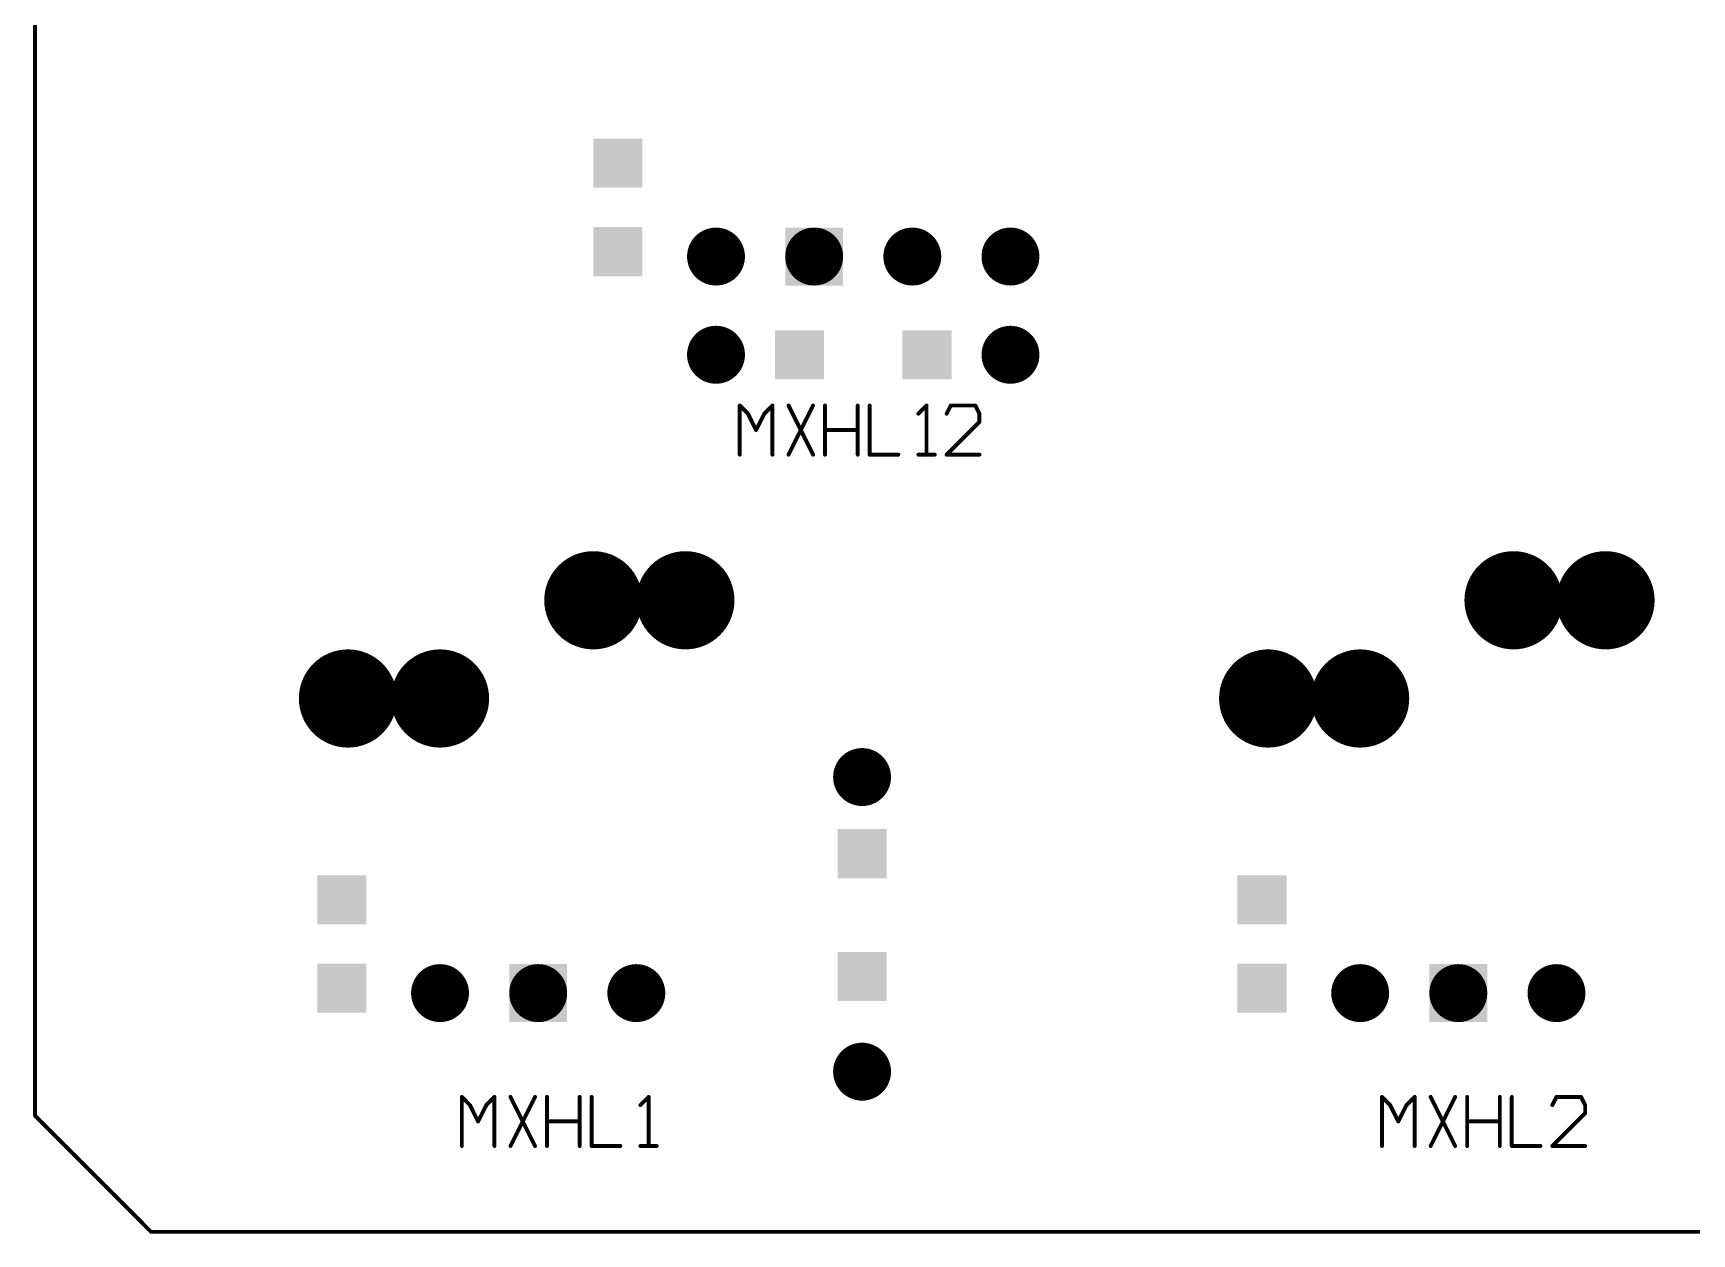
# Model space of a CAD drawing. Header units: millimetres. Extents: x 451 to 799, y 260 to 388.
# Drawn here: x 451.02 to 493.95, y 259.67 to 290.72 of the extents above; entities that cross this region are included whole.
import ezdxf

# ---------------------------------------------------------------- set-up
doc = ezdxf.new("R2010")
doc.units = ezdxf.units.MM
for name, color, linetype in [('3_A_', 4, 'Continuous'), ('4_A_', 54, 'Continuous'), ('5_A_', 7, 'Continuous'), ('8_A_', 3, 'Continuous')]:
    doc.layers.add(name, color=color, linetype=linetype)

# ---------------------------------------------------------------- blocks, each defined once
blk = doc.blocks.new('D23ROUND2_54X2_54')
blk.add_lwpolyline([(0.635, 0, 1.27, 1.27, 1), (-0.635, 0, 1.27, 1.27, 1), (0.635, 0, 1.27, 1.27, 0)], format="xyseb")
blk = doc.blocks.new('D24ROUND1_4986X1_4986')
blk.add_lwpolyline([(0.37465, 0, 0.7493, 0.7493, 1), (-0.37465, 0, 0.7493, 0.7493, 1), (0.37465, 0, 0.7493, 0.7493, 0)], format="xyseb")
blk = doc.blocks.new('D16SQUARE1_27X1_27')
blk.add_solid([(-0.635, -0.635), (0.635, -0.635), (-0.635, 0.635), (0.635, 0.635)])
blk = doc.blocks.new('D41SQUARE1_4986X1_4986')
blk.add_solid([(-0.7493, -0.7493), (0.7493, -0.7493), (-0.7493, 0.7493), (0.7493, 0.7493)])

msp = doc.modelspace()

# ---------------------------------------------------------------- linework, layer by layer
at = {"layer": '5_A_'}
for points in [[(469.521, 280.881, 0.102, 0.102, 0), (469.31, 281.092, 0.102, 0.102, 0)], [(469.31, 281.092, 0.102, 0.102, 0), (469.31, 279.822, 0.102, 0.102, 0)], [(469.734, 280.457, 0.102, 0.102, 0), (469.521, 280.881, 0.102, 0.102, 0)], [(469.945, 280.881, 0.102, 0.102, 0), (469.734, 280.457, 0.102, 0.102, 0)], [(470.156, 281.092, 0.102, 0.102, 0), (469.945, 280.881, 0.102, 0.102, 0)], [(470.156, 279.822, 0.102, 0.102, 0), (470.156, 281.092, 0.102, 0.102, 0)], [(471.207, 279.822, 0.102, 0.102, 0), (470.572, 281.092, 0.102, 0.102, 0)], [(471.207, 281.092, 0.102, 0.102, 0), (470.572, 279.822, 0.102, 0.102, 0)], [(471.515, 279.822, 0.102, 0.102, 0), (471.515, 281.092, 0.102, 0.102, 0)], [(472.363, 279.822, 0.102, 0.102, 0), (472.363, 281.092, 0.102, 0.102, 0)], [(472.67, 279.822, 0.102, 0.102, 0), (472.67, 281.092, 0.102, 0.102, 0)], [(474.143, 281.092, 0.102, 0.102, 0), (473.933, 280.881, 0.102, 0.102, 0)], [(474.143, 279.822, 0.102, 0.102, 0), (474.143, 281.092, 0.102, 0.102, 0)], [(474.771, 281.092, 0.102, 0.102, 0), (474.664, 280.881, 0.102, 0.102, 0)], [(474.664, 279.822, 0.102, 0.102, 0), (475.512, 280.67, 0.102, 0.102, 0)], [(475.406, 281.092, 0.102, 0.102, 0), (474.771, 281.092, 0.102, 0.102, 0)], [(475.512, 280.881, 0.102, 0.102, 0), (475.406, 281.092, 0.102, 0.102, 0)], [(475.512, 280.67, 0.102, 0.102, 0), (475.512, 280.881, 0.102, 0.102, 0)], [(472.363, 280.457, 0.102, 0.102, 0), (471.515, 280.457, 0.102, 0.102, 0)], [(473.412, 279.822, 0.102, 0.102, 0), (472.67, 279.822, 0.102, 0.102, 0)], [(474.357, 279.822, 0.102, 0.102, 0), (473.933, 279.822, 0.102, 0.102, 0)], [(475.512, 279.822, 0.102, 0.102, 0), (474.664, 279.822, 0.102, 0.102, 0)], [(462.327, 262.999, 0.102, 0.102, 0), (462.117, 263.21, 0.102, 0.102, 0)], [(462.117, 263.21, 0.102, 0.102, 0), (462.117, 261.94, 0.102, 0.102, 0)], [(462.962, 263.21, 0.102, 0.102, 0), (462.752, 262.999, 0.102, 0.102, 0)], [(462.962, 261.94, 0.102, 0.102, 0), (462.962, 263.21, 0.102, 0.102, 0)], [(464.011, 261.94, 0.102, 0.102, 0), (463.376, 263.21, 0.102, 0.102, 0)], [(464.011, 263.21, 0.102, 0.102, 0), (463.376, 261.94, 0.102, 0.102, 0)], [(464.321, 261.94, 0.102, 0.102, 0), (464.321, 263.21, 0.102, 0.102, 0)], [(465.167, 261.94, 0.102, 0.102, 0), (465.167, 263.21, 0.102, 0.102, 0)], [(465.477, 261.94, 0.102, 0.102, 0), (465.477, 263.21, 0.102, 0.102, 0)], [(466.95, 263.21, 0.102, 0.102, 0), (466.739, 262.999, 0.102, 0.102, 0)], [(466.95, 261.94, 0.102, 0.102, 0), (466.95, 263.21, 0.102, 0.102, 0)], [(486.14, 262.999, 0.102, 0.102, 0), (485.929, 263.21, 0.102, 0.102, 0)], [(485.929, 263.21, 0.102, 0.102, 0), (485.929, 261.94, 0.102, 0.102, 0)], [(486.775, 263.21, 0.102, 0.102, 0), (486.564, 262.999, 0.102, 0.102, 0)], [(486.775, 261.94, 0.102, 0.102, 0), (486.775, 263.21, 0.102, 0.102, 0)], [(487.824, 261.94, 0.102, 0.102, 0), (487.189, 263.21, 0.102, 0.102, 0)], [(487.824, 263.21, 0.102, 0.102, 0), (487.189, 261.94, 0.102, 0.102, 0)], [(488.134, 261.94, 0.102, 0.102, 0), (488.134, 263.21, 0.102, 0.102, 0)], [(488.98, 261.94, 0.102, 0.102, 0), (488.98, 263.21, 0.102, 0.102, 0)], [(489.289, 261.94, 0.102, 0.102, 0), (489.289, 263.21, 0.102, 0.102, 0)], [(490.445, 263.21, 0.102, 0.102, 0), (490.338, 262.999, 0.102, 0.102, 0)], [(491.08, 263.21, 0.102, 0.102, 0), (490.445, 263.21, 0.102, 0.102, 0)], [(491.187, 262.999, 0.102, 0.102, 0), (491.08, 263.21, 0.102, 0.102, 0)], [(462.538, 262.575, 0.102, 0.102, 0), (462.327, 262.999, 0.102, 0.102, 0)], [(462.752, 262.999, 0.102, 0.102, 0), (462.538, 262.575, 0.102, 0.102, 0)], [(486.351, 262.575, 0.102, 0.102, 0), (486.14, 262.999, 0.102, 0.102, 0)], [(486.564, 262.999, 0.102, 0.102, 0), (486.351, 262.575, 0.102, 0.102, 0)], [(490.338, 261.94, 0.102, 0.102, 0), (491.187, 262.788, 0.102, 0.102, 0)], [(491.187, 262.788, 0.102, 0.102, 0), (491.187, 262.999, 0.102, 0.102, 0)], [(465.167, 262.575, 0.102, 0.102, 0), (464.321, 262.575, 0.102, 0.102, 0)], [(488.98, 262.575, 0.102, 0.102, 0), (488.134, 262.575, 0.102, 0.102, 0)], [(466.219, 261.94, 0.102, 0.102, 0), (465.477, 261.94, 0.102, 0.102, 0)], [(467.161, 261.94, 0.102, 0.102, 0), (466.739, 261.94, 0.102, 0.102, 0)], [(490.031, 261.94, 0.102, 0.102, 0), (489.289, 261.94, 0.102, 0.102, 0)], [(491.187, 261.94, 0.102, 0.102, 0), (490.338, 261.94, 0.102, 0.102, 0)]]:
    msp.add_lwpolyline(points, format="xyseb", dxfattribs=at)
for points in [[(469.284, 281.092, 0.0508, 0.0508, 1), (469.335, 281.092, 0.0508, 0.0508, 1), (469.284, 281.092, 0.0508, 0.0508, 0)], [(469.284, 281.092, 0.0508, 0.0508, 1), (469.335, 281.092, 0.0508, 0.0508, 1), (469.284, 281.092, 0.0508, 0.0508, 0)], [(469.284, 281.092, 0.0508, 0.0508, 1), (469.335, 281.092, 0.0508, 0.0508, 1), (469.284, 281.092, 0.0508, 0.0508, 0)], [(469.495, 280.881, 0.0508, 0.0508, 1), (469.546, 280.881, 0.0508, 0.0508, 1), (469.495, 280.881, 0.0508, 0.0508, 0)], [(469.495, 280.881, 0.0508, 0.0508, 1), (469.546, 280.881, 0.0508, 0.0508, 1), (469.495, 280.881, 0.0508, 0.0508, 0)], [(469.495, 280.881, 0.0508, 0.0508, 1), (469.546, 280.881, 0.0508, 0.0508, 1), (469.495, 280.881, 0.0508, 0.0508, 0)], [(469.919, 280.881, 0.0508, 0.0508, 1), (469.97, 280.881, 0.0508, 0.0508, 1), (469.919, 280.881, 0.0508, 0.0508, 0)], [(469.919, 280.881, 0.0508, 0.0508, 1), (469.97, 280.881, 0.0508, 0.0508, 1), (469.919, 280.881, 0.0508, 0.0508, 0)], [(469.919, 280.881, 0.0508, 0.0508, 1), (469.97, 280.881, 0.0508, 0.0508, 1), (469.919, 280.881, 0.0508, 0.0508, 0)], [(470.13, 281.092, 0.0508, 0.0508, 1), (470.181, 281.092, 0.0508, 0.0508, 1), (470.13, 281.092, 0.0508, 0.0508, 0)], [(470.13, 281.092, 0.0508, 0.0508, 1), (470.181, 281.092, 0.0508, 0.0508, 1), (470.13, 281.092, 0.0508, 0.0508, 0)], [(470.13, 281.092, 0.0508, 0.0508, 1), (470.181, 281.092, 0.0508, 0.0508, 1), (470.13, 281.092, 0.0508, 0.0508, 0)], [(470.547, 281.092, 0.0508, 0.0508, 1), (470.598, 281.092, 0.0508, 0.0508, 1), (470.547, 281.092, 0.0508, 0.0508, 0)], [(470.547, 281.092, 0.0508, 0.0508, 1), (470.598, 281.092, 0.0508, 0.0508, 1), (470.547, 281.092, 0.0508, 0.0508, 0)], [(471.182, 281.092, 0.0508, 0.0508, 1), (471.233, 281.092, 0.0508, 0.0508, 1), (471.182, 281.092, 0.0508, 0.0508, 0)], [(471.489, 281.092, 0.0508, 0.0508, 1), (471.54, 281.092, 0.0508, 0.0508, 1), (471.489, 281.092, 0.0508, 0.0508, 0)], [(471.489, 281.092, 0.0508, 0.0508, 1), (471.54, 281.092, 0.0508, 0.0508, 1), (471.489, 281.092, 0.0508, 0.0508, 0)], [(472.337, 281.092, 0.0508, 0.0508, 1), (472.388, 281.092, 0.0508, 0.0508, 1), (472.337, 281.092, 0.0508, 0.0508, 0)], [(472.337, 281.092, 0.0508, 0.0508, 1), (472.388, 281.092, 0.0508, 0.0508, 1), (472.337, 281.092, 0.0508, 0.0508, 0)], [(472.645, 281.092, 0.0508, 0.0508, 1), (472.696, 281.092, 0.0508, 0.0508, 1), (472.645, 281.092, 0.0508, 0.0508, 0)], [(472.645, 281.092, 0.0508, 0.0508, 1), (472.696, 281.092, 0.0508, 0.0508, 1), (472.645, 281.092, 0.0508, 0.0508, 0)], [(473.907, 280.881, 0.0508, 0.0508, 1), (473.958, 280.881, 0.0508, 0.0508, 1), (473.907, 280.881, 0.0508, 0.0508, 0)], [(473.907, 280.881, 0.0508, 0.0508, 1), (473.958, 280.881, 0.0508, 0.0508, 1), (473.907, 280.881, 0.0508, 0.0508, 0)], [(474.118, 281.092, 0.0508, 0.0508, 1), (474.169, 281.092, 0.0508, 0.0508, 1), (474.118, 281.092, 0.0508, 0.0508, 0)], [(474.118, 281.092, 0.0508, 0.0508, 1), (474.169, 281.092, 0.0508, 0.0508, 1), (474.118, 281.092, 0.0508, 0.0508, 0)], [(474.118, 281.092, 0.0508, 0.0508, 1), (474.169, 281.092, 0.0508, 0.0508, 1), (474.118, 281.092, 0.0508, 0.0508, 0)], [(474.639, 280.881, 0.0508, 0.0508, 1), (474.69, 280.881, 0.0508, 0.0508, 1), (474.639, 280.881, 0.0508, 0.0508, 0)], [(474.639, 280.881, 0.0508, 0.0508, 1), (474.69, 280.881, 0.0508, 0.0508, 1), (474.639, 280.881, 0.0508, 0.0508, 0)], [(474.745, 281.092, 0.0508, 0.0508, 1), (474.796, 281.092, 0.0508, 0.0508, 1), (474.745, 281.092, 0.0508, 0.0508, 0)], [(474.745, 281.092, 0.0508, 0.0508, 1), (474.796, 281.092, 0.0508, 0.0508, 1), (474.745, 281.092, 0.0508, 0.0508, 0)], [(474.745, 281.092, 0.0508, 0.0508, 1), (474.796, 281.092, 0.0508, 0.0508, 1), (474.745, 281.092, 0.0508, 0.0508, 0)], [(475.38, 281.092, 0.0508, 0.0508, 1), (475.431, 281.092, 0.0508, 0.0508, 1), (475.38, 281.092, 0.0508, 0.0508, 0)], [(475.38, 281.092, 0.0508, 0.0508, 1), (475.431, 281.092, 0.0508, 0.0508, 1), (475.38, 281.092, 0.0508, 0.0508, 0)], [(475.38, 281.092, 0.0508, 0.0508, 1), (475.431, 281.092, 0.0508, 0.0508, 1), (475.38, 281.092, 0.0508, 0.0508, 0)], [(475.487, 280.881, 0.0508, 0.0508, 1), (475.538, 280.881, 0.0508, 0.0508, 1), (475.487, 280.881, 0.0508, 0.0508, 0)], [(475.487, 280.881, 0.0508, 0.0508, 1), (475.538, 280.881, 0.0508, 0.0508, 1), (475.487, 280.881, 0.0508, 0.0508, 0)], [(475.487, 280.881, 0.0508, 0.0508, 1), (475.538, 280.881, 0.0508, 0.0508, 1), (475.487, 280.881, 0.0508, 0.0508, 0)], [(475.487, 280.67, 0.0508, 0.0508, 1), (475.538, 280.67, 0.0508, 0.0508, 1), (475.487, 280.67, 0.0508, 0.0508, 0)], [(475.487, 280.67, 0.0508, 0.0508, 1), (475.538, 280.67, 0.0508, 0.0508, 1), (475.487, 280.67, 0.0508, 0.0508, 0)], [(475.487, 280.67, 0.0508, 0.0508, 1), (475.538, 280.67, 0.0508, 0.0508, 1), (475.487, 280.67, 0.0508, 0.0508, 0)], [(469.709, 280.457, 0.0508, 0.0508, 1), (469.759, 280.457, 0.0508, 0.0508, 1), (469.709, 280.457, 0.0508, 0.0508, 0)], [(469.709, 280.457, 0.0508, 0.0508, 1), (469.759, 280.457, 0.0508, 0.0508, 1), (469.709, 280.457, 0.0508, 0.0508, 0)], [(469.709, 280.457, 0.0508, 0.0508, 1), (469.759, 280.457, 0.0508, 0.0508, 1), (469.709, 280.457, 0.0508, 0.0508, 0)], [(471.489, 280.457, 0.0508, 0.0508, 1), (471.54, 280.457, 0.0508, 0.0508, 1), (471.489, 280.457, 0.0508, 0.0508, 0)], [(471.489, 280.457, 0.0508, 0.0508, 1), (471.54, 280.457, 0.0508, 0.0508, 1), (471.489, 280.457, 0.0508, 0.0508, 0)], [(472.337, 280.457, 0.0508, 0.0508, 1), (472.388, 280.457, 0.0508, 0.0508, 1), (472.337, 280.457, 0.0508, 0.0508, 0)], [(469.284, 279.822, 0.0508, 0.0508, 1), (469.335, 279.822, 0.0508, 0.0508, 1), (469.284, 279.822, 0.0508, 0.0508, 0)], [(469.284, 279.822, 0.0508, 0.0508, 1), (469.335, 279.822, 0.0508, 0.0508, 1), (469.284, 279.822, 0.0508, 0.0508, 0)], [(470.13, 279.822, 0.0508, 0.0508, 1), (470.181, 279.822, 0.0508, 0.0508, 1), (470.13, 279.822, 0.0508, 0.0508, 0)], [(470.547, 279.822, 0.0508, 0.0508, 1), (470.598, 279.822, 0.0508, 0.0508, 1), (470.547, 279.822, 0.0508, 0.0508, 0)], [(470.547, 279.822, 0.0508, 0.0508, 1), (470.598, 279.822, 0.0508, 0.0508, 1), (470.547, 279.822, 0.0508, 0.0508, 0)], [(471.182, 279.822, 0.0508, 0.0508, 1), (471.233, 279.822, 0.0508, 0.0508, 1), (471.182, 279.822, 0.0508, 0.0508, 0)], [(471.489, 279.822, 0.0508, 0.0508, 1), (471.54, 279.822, 0.0508, 0.0508, 1), (471.489, 279.822, 0.0508, 0.0508, 0)], [(472.337, 279.822, 0.0508, 0.0508, 1), (472.388, 279.822, 0.0508, 0.0508, 1), (472.337, 279.822, 0.0508, 0.0508, 0)], [(472.645, 279.822, 0.0508, 0.0508, 1), (472.696, 279.822, 0.0508, 0.0508, 1), (472.645, 279.822, 0.0508, 0.0508, 0)], [(472.645, 279.822, 0.0508, 0.0508, 1), (472.696, 279.822, 0.0508, 0.0508, 1), (472.645, 279.822, 0.0508, 0.0508, 0)], [(472.645, 279.822, 0.0508, 0.0508, 1), (472.696, 279.822, 0.0508, 0.0508, 1), (472.645, 279.822, 0.0508, 0.0508, 0)], [(473.386, 279.822, 0.0508, 0.0508, 1), (473.437, 279.822, 0.0508, 0.0508, 1), (473.386, 279.822, 0.0508, 0.0508, 0)], [(473.907, 279.822, 0.0508, 0.0508, 1), (473.958, 279.822, 0.0508, 0.0508, 1), (473.907, 279.822, 0.0508, 0.0508, 0)], [(473.907, 279.822, 0.0508, 0.0508, 1), (473.958, 279.822, 0.0508, 0.0508, 1), (473.907, 279.822, 0.0508, 0.0508, 0)], [(474.118, 279.822, 0.0508, 0.0508, 1), (474.169, 279.822, 0.0508, 0.0508, 1), (474.118, 279.822, 0.0508, 0.0508, 0)], [(474.331, 279.822, 0.0508, 0.0508, 1), (474.382, 279.822, 0.0508, 0.0508, 1), (474.331, 279.822, 0.0508, 0.0508, 0)], [(474.639, 279.822, 0.0508, 0.0508, 1), (474.69, 279.822, 0.0508, 0.0508, 1), (474.639, 279.822, 0.0508, 0.0508, 0)], [(474.639, 279.822, 0.0508, 0.0508, 1), (474.69, 279.822, 0.0508, 0.0508, 1), (474.639, 279.822, 0.0508, 0.0508, 0)], [(474.639, 279.822, 0.0508, 0.0508, 1), (474.69, 279.822, 0.0508, 0.0508, 1), (474.639, 279.822, 0.0508, 0.0508, 0)], [(475.487, 279.822, 0.0508, 0.0508, 1), (475.538, 279.822, 0.0508, 0.0508, 1), (475.487, 279.822, 0.0508, 0.0508, 0)], [(462.091, 263.21, 0.0508, 0.0508, 1), (462.142, 263.21, 0.0508, 0.0508, 1), (462.091, 263.21, 0.0508, 0.0508, 0)], [(462.091, 263.21, 0.0508, 0.0508, 1), (462.142, 263.21, 0.0508, 0.0508, 1), (462.091, 263.21, 0.0508, 0.0508, 0)], [(462.091, 263.21, 0.0508, 0.0508, 1), (462.142, 263.21, 0.0508, 0.0508, 1), (462.091, 263.21, 0.0508, 0.0508, 0)], [(462.937, 263.21, 0.0508, 0.0508, 1), (462.988, 263.21, 0.0508, 0.0508, 1), (462.937, 263.21, 0.0508, 0.0508, 0)], [(462.937, 263.21, 0.0508, 0.0508, 1), (462.988, 263.21, 0.0508, 0.0508, 1), (462.937, 263.21, 0.0508, 0.0508, 0)], [(462.937, 263.21, 0.0508, 0.0508, 1), (462.988, 263.21, 0.0508, 0.0508, 1), (462.937, 263.21, 0.0508, 0.0508, 0)], [(463.351, 263.21, 0.0508, 0.0508, 1), (463.402, 263.21, 0.0508, 0.0508, 1), (463.351, 263.21, 0.0508, 0.0508, 0)], [(463.351, 263.21, 0.0508, 0.0508, 1), (463.402, 263.21, 0.0508, 0.0508, 1), (463.351, 263.21, 0.0508, 0.0508, 0)], [(463.986, 263.21, 0.0508, 0.0508, 1), (464.037, 263.21, 0.0508, 0.0508, 1), (463.986, 263.21, 0.0508, 0.0508, 0)], [(464.296, 263.21, 0.0508, 0.0508, 1), (464.347, 263.21, 0.0508, 0.0508, 1), (464.296, 263.21, 0.0508, 0.0508, 0)], [(464.296, 263.21, 0.0508, 0.0508, 1), (464.347, 263.21, 0.0508, 0.0508, 1), (464.296, 263.21, 0.0508, 0.0508, 0)], [(465.142, 263.21, 0.0508, 0.0508, 1), (465.192, 263.21, 0.0508, 0.0508, 1), (465.142, 263.21, 0.0508, 0.0508, 0)], [(465.142, 263.21, 0.0508, 0.0508, 1), (465.192, 263.21, 0.0508, 0.0508, 1), (465.142, 263.21, 0.0508, 0.0508, 0)], [(465.452, 263.21, 0.0508, 0.0508, 1), (465.502, 263.21, 0.0508, 0.0508, 1), (465.452, 263.21, 0.0508, 0.0508, 0)], [(465.452, 263.21, 0.0508, 0.0508, 1), (465.502, 263.21, 0.0508, 0.0508, 1), (465.452, 263.21, 0.0508, 0.0508, 0)], [(466.925, 263.21, 0.0508, 0.0508, 1), (466.976, 263.21, 0.0508, 0.0508, 1), (466.925, 263.21, 0.0508, 0.0508, 0)], [(466.925, 263.21, 0.0508, 0.0508, 1), (466.976, 263.21, 0.0508, 0.0508, 1), (466.925, 263.21, 0.0508, 0.0508, 0)], [(466.925, 263.21, 0.0508, 0.0508, 1), (466.976, 263.21, 0.0508, 0.0508, 1), (466.925, 263.21, 0.0508, 0.0508, 0)], [(485.904, 263.21, 0.0508, 0.0508, 1), (485.954, 263.21, 0.0508, 0.0508, 1), (485.904, 263.21, 0.0508, 0.0508, 0)], [(485.904, 263.21, 0.0508, 0.0508, 1), (485.954, 263.21, 0.0508, 0.0508, 1), (485.904, 263.21, 0.0508, 0.0508, 0)], [(485.904, 263.21, 0.0508, 0.0508, 1), (485.954, 263.21, 0.0508, 0.0508, 1), (485.904, 263.21, 0.0508, 0.0508, 0)], [(486.749, 263.21, 0.0508, 0.0508, 1), (486.8, 263.21, 0.0508, 0.0508, 1), (486.749, 263.21, 0.0508, 0.0508, 0)], [(486.749, 263.21, 0.0508, 0.0508, 1), (486.8, 263.21, 0.0508, 0.0508, 1), (486.749, 263.21, 0.0508, 0.0508, 0)], [(486.749, 263.21, 0.0508, 0.0508, 1), (486.8, 263.21, 0.0508, 0.0508, 1), (486.749, 263.21, 0.0508, 0.0508, 0)], [(487.163, 263.21, 0.0508, 0.0508, 1), (487.214, 263.21, 0.0508, 0.0508, 1), (487.163, 263.21, 0.0508, 0.0508, 0)], [(487.163, 263.21, 0.0508, 0.0508, 1), (487.214, 263.21, 0.0508, 0.0508, 1), (487.163, 263.21, 0.0508, 0.0508, 0)], [(487.798, 263.21, 0.0508, 0.0508, 1), (487.849, 263.21, 0.0508, 0.0508, 1), (487.798, 263.21, 0.0508, 0.0508, 0)], [(488.108, 263.21, 0.0508, 0.0508, 1), (488.159, 263.21, 0.0508, 0.0508, 1), (488.108, 263.21, 0.0508, 0.0508, 0)], [(488.108, 263.21, 0.0508, 0.0508, 1), (488.159, 263.21, 0.0508, 0.0508, 1), (488.108, 263.21, 0.0508, 0.0508, 0)], [(488.954, 263.21, 0.0508, 0.0508, 1), (489.005, 263.21, 0.0508, 0.0508, 1), (488.954, 263.21, 0.0508, 0.0508, 0)], [(488.954, 263.21, 0.0508, 0.0508, 1), (489.005, 263.21, 0.0508, 0.0508, 1), (488.954, 263.21, 0.0508, 0.0508, 0)], [(489.264, 263.21, 0.0508, 0.0508, 1), (489.315, 263.21, 0.0508, 0.0508, 1), (489.264, 263.21, 0.0508, 0.0508, 0)], [(489.264, 263.21, 0.0508, 0.0508, 1), (489.315, 263.21, 0.0508, 0.0508, 1), (489.264, 263.21, 0.0508, 0.0508, 0)], [(490.42, 263.21, 0.0508, 0.0508, 1), (490.471, 263.21, 0.0508, 0.0508, 1), (490.42, 263.21, 0.0508, 0.0508, 0)], [(490.42, 263.21, 0.0508, 0.0508, 1), (490.471, 263.21, 0.0508, 0.0508, 1), (490.42, 263.21, 0.0508, 0.0508, 0)], [(490.42, 263.21, 0.0508, 0.0508, 1), (490.471, 263.21, 0.0508, 0.0508, 1), (490.42, 263.21, 0.0508, 0.0508, 0)], [(491.055, 263.21, 0.0508, 0.0508, 1), (491.106, 263.21, 0.0508, 0.0508, 1), (491.055, 263.21, 0.0508, 0.0508, 0)], [(491.055, 263.21, 0.0508, 0.0508, 1), (491.106, 263.21, 0.0508, 0.0508, 1), (491.055, 263.21, 0.0508, 0.0508, 0)], [(491.055, 263.21, 0.0508, 0.0508, 1), (491.106, 263.21, 0.0508, 0.0508, 1), (491.055, 263.21, 0.0508, 0.0508, 0)], [(462.302, 262.999, 0.0508, 0.0508, 1), (462.353, 262.999, 0.0508, 0.0508, 1), (462.302, 262.999, 0.0508, 0.0508, 0)], [(462.302, 262.999, 0.0508, 0.0508, 1), (462.353, 262.999, 0.0508, 0.0508, 1), (462.302, 262.999, 0.0508, 0.0508, 0)], [(462.302, 262.999, 0.0508, 0.0508, 1), (462.353, 262.999, 0.0508, 0.0508, 1), (462.302, 262.999, 0.0508, 0.0508, 0)], [(462.726, 262.999, 0.0508, 0.0508, 1), (462.777, 262.999, 0.0508, 0.0508, 1), (462.726, 262.999, 0.0508, 0.0508, 0)], [(462.726, 262.999, 0.0508, 0.0508, 1), (462.777, 262.999, 0.0508, 0.0508, 1), (462.726, 262.999, 0.0508, 0.0508, 0)], [(462.726, 262.999, 0.0508, 0.0508, 1), (462.777, 262.999, 0.0508, 0.0508, 1), (462.726, 262.999, 0.0508, 0.0508, 0)], [(466.714, 262.999, 0.0508, 0.0508, 1), (466.765, 262.999, 0.0508, 0.0508, 1), (466.714, 262.999, 0.0508, 0.0508, 0)], [(466.714, 262.999, 0.0508, 0.0508, 1), (466.765, 262.999, 0.0508, 0.0508, 1), (466.714, 262.999, 0.0508, 0.0508, 0)], [(486.114, 262.999, 0.0508, 0.0508, 1), (486.165, 262.999, 0.0508, 0.0508, 1), (486.114, 262.999, 0.0508, 0.0508, 0)], [(486.114, 262.999, 0.0508, 0.0508, 1), (486.165, 262.999, 0.0508, 0.0508, 1), (486.114, 262.999, 0.0508, 0.0508, 0)], [(486.114, 262.999, 0.0508, 0.0508, 1), (486.165, 262.999, 0.0508, 0.0508, 1), (486.114, 262.999, 0.0508, 0.0508, 0)], [(486.539, 262.999, 0.0508, 0.0508, 1), (486.589, 262.999, 0.0508, 0.0508, 1), (486.539, 262.999, 0.0508, 0.0508, 0)], [(486.539, 262.999, 0.0508, 0.0508, 1), (486.589, 262.999, 0.0508, 0.0508, 1), (486.539, 262.999, 0.0508, 0.0508, 0)], [(486.539, 262.999, 0.0508, 0.0508, 1), (486.589, 262.999, 0.0508, 0.0508, 1), (486.539, 262.999, 0.0508, 0.0508, 0)], [(490.313, 262.999, 0.0508, 0.0508, 1), (490.364, 262.999, 0.0508, 0.0508, 1), (490.313, 262.999, 0.0508, 0.0508, 0)], [(490.313, 262.999, 0.0508, 0.0508, 1), (490.364, 262.999, 0.0508, 0.0508, 1), (490.313, 262.999, 0.0508, 0.0508, 0)], [(491.161, 262.999, 0.0508, 0.0508, 1), (491.212, 262.999, 0.0508, 0.0508, 1), (491.161, 262.999, 0.0508, 0.0508, 0)], [(491.161, 262.999, 0.0508, 0.0508, 1), (491.212, 262.999, 0.0508, 0.0508, 1), (491.161, 262.999, 0.0508, 0.0508, 0)], [(491.161, 262.999, 0.0508, 0.0508, 1), (491.212, 262.999, 0.0508, 0.0508, 1), (491.161, 262.999, 0.0508, 0.0508, 0)], [(491.161, 262.788, 0.0508, 0.0508, 1), (491.212, 262.788, 0.0508, 0.0508, 1), (491.161, 262.788, 0.0508, 0.0508, 0)], [(491.161, 262.788, 0.0508, 0.0508, 1), (491.212, 262.788, 0.0508, 0.0508, 1), (491.161, 262.788, 0.0508, 0.0508, 0)], [(491.161, 262.788, 0.0508, 0.0508, 1), (491.212, 262.788, 0.0508, 0.0508, 1), (491.161, 262.788, 0.0508, 0.0508, 0)], [(462.513, 262.575, 0.0508, 0.0508, 1), (462.564, 262.575, 0.0508, 0.0508, 1), (462.513, 262.575, 0.0508, 0.0508, 0)], [(462.513, 262.575, 0.0508, 0.0508, 1), (462.564, 262.575, 0.0508, 0.0508, 1), (462.513, 262.575, 0.0508, 0.0508, 0)], [(462.513, 262.575, 0.0508, 0.0508, 1), (462.564, 262.575, 0.0508, 0.0508, 1), (462.513, 262.575, 0.0508, 0.0508, 0)], [(464.296, 262.575, 0.0508, 0.0508, 1), (464.347, 262.575, 0.0508, 0.0508, 1), (464.296, 262.575, 0.0508, 0.0508, 0)], [(464.296, 262.575, 0.0508, 0.0508, 1), (464.347, 262.575, 0.0508, 0.0508, 1), (464.296, 262.575, 0.0508, 0.0508, 0)], [(465.142, 262.575, 0.0508, 0.0508, 1), (465.192, 262.575, 0.0508, 0.0508, 1), (465.142, 262.575, 0.0508, 0.0508, 0)], [(486.325, 262.575, 0.0508, 0.0508, 1), (486.376, 262.575, 0.0508, 0.0508, 1), (486.325, 262.575, 0.0508, 0.0508, 0)], [(486.325, 262.575, 0.0508, 0.0508, 1), (486.376, 262.575, 0.0508, 0.0508, 1), (486.325, 262.575, 0.0508, 0.0508, 0)], [(486.325, 262.575, 0.0508, 0.0508, 1), (486.376, 262.575, 0.0508, 0.0508, 1), (486.325, 262.575, 0.0508, 0.0508, 0)], [(488.108, 262.575, 0.0508, 0.0508, 1), (488.159, 262.575, 0.0508, 0.0508, 1), (488.108, 262.575, 0.0508, 0.0508, 0)], [(488.108, 262.575, 0.0508, 0.0508, 1), (488.159, 262.575, 0.0508, 0.0508, 1), (488.108, 262.575, 0.0508, 0.0508, 0)], [(488.954, 262.575, 0.0508, 0.0508, 1), (489.005, 262.575, 0.0508, 0.0508, 1), (488.954, 262.575, 0.0508, 0.0508, 0)], [(462.091, 261.94, 0.0508, 0.0508, 1), (462.142, 261.94, 0.0508, 0.0508, 1), (462.091, 261.94, 0.0508, 0.0508, 0)], [(462.091, 261.94, 0.0508, 0.0508, 1), (462.142, 261.94, 0.0508, 0.0508, 1), (462.091, 261.94, 0.0508, 0.0508, 0)], [(462.937, 261.94, 0.0508, 0.0508, 1), (462.988, 261.94, 0.0508, 0.0508, 1), (462.937, 261.94, 0.0508, 0.0508, 0)], [(463.351, 261.94, 0.0508, 0.0508, 1), (463.402, 261.94, 0.0508, 0.0508, 1), (463.351, 261.94, 0.0508, 0.0508, 0)], [(463.351, 261.94, 0.0508, 0.0508, 1), (463.402, 261.94, 0.0508, 0.0508, 1), (463.351, 261.94, 0.0508, 0.0508, 0)], [(463.986, 261.94, 0.0508, 0.0508, 1), (464.037, 261.94, 0.0508, 0.0508, 1), (463.986, 261.94, 0.0508, 0.0508, 0)], [(464.296, 261.94, 0.0508, 0.0508, 1), (464.347, 261.94, 0.0508, 0.0508, 1), (464.296, 261.94, 0.0508, 0.0508, 0)], [(465.142, 261.94, 0.0508, 0.0508, 1), (465.192, 261.94, 0.0508, 0.0508, 1), (465.142, 261.94, 0.0508, 0.0508, 0)], [(465.452, 261.94, 0.0508, 0.0508, 1), (465.502, 261.94, 0.0508, 0.0508, 1), (465.452, 261.94, 0.0508, 0.0508, 0)], [(465.452, 261.94, 0.0508, 0.0508, 1), (465.502, 261.94, 0.0508, 0.0508, 1), (465.452, 261.94, 0.0508, 0.0508, 0)], [(465.452, 261.94, 0.0508, 0.0508, 1), (465.502, 261.94, 0.0508, 0.0508, 1), (465.452, 261.94, 0.0508, 0.0508, 0)], [(466.193, 261.94, 0.0508, 0.0508, 1), (466.244, 261.94, 0.0508, 0.0508, 1), (466.193, 261.94, 0.0508, 0.0508, 0)], [(466.714, 261.94, 0.0508, 0.0508, 1), (466.765, 261.94, 0.0508, 0.0508, 1), (466.714, 261.94, 0.0508, 0.0508, 0)], [(466.714, 261.94, 0.0508, 0.0508, 1), (466.765, 261.94, 0.0508, 0.0508, 1), (466.714, 261.94, 0.0508, 0.0508, 0)], [(466.925, 261.94, 0.0508, 0.0508, 1), (466.976, 261.94, 0.0508, 0.0508, 1), (466.925, 261.94, 0.0508, 0.0508, 0)], [(467.136, 261.94, 0.0508, 0.0508, 1), (467.186, 261.94, 0.0508, 0.0508, 1), (467.136, 261.94, 0.0508, 0.0508, 0)], [(485.904, 261.94, 0.0508, 0.0508, 1), (485.954, 261.94, 0.0508, 0.0508, 1), (485.904, 261.94, 0.0508, 0.0508, 0)], [(485.904, 261.94, 0.0508, 0.0508, 1), (485.954, 261.94, 0.0508, 0.0508, 1), (485.904, 261.94, 0.0508, 0.0508, 0)], [(486.749, 261.94, 0.0508, 0.0508, 1), (486.8, 261.94, 0.0508, 0.0508, 1), (486.749, 261.94, 0.0508, 0.0508, 0)], [(487.163, 261.94, 0.0508, 0.0508, 1), (487.214, 261.94, 0.0508, 0.0508, 1), (487.163, 261.94, 0.0508, 0.0508, 0)], [(487.163, 261.94, 0.0508, 0.0508, 1), (487.214, 261.94, 0.0508, 0.0508, 1), (487.163, 261.94, 0.0508, 0.0508, 0)], [(487.798, 261.94, 0.0508, 0.0508, 1), (487.849, 261.94, 0.0508, 0.0508, 1), (487.798, 261.94, 0.0508, 0.0508, 0)], [(488.108, 261.94, 0.0508, 0.0508, 1), (488.159, 261.94, 0.0508, 0.0508, 1), (488.108, 261.94, 0.0508, 0.0508, 0)], [(488.954, 261.94, 0.0508, 0.0508, 1), (489.005, 261.94, 0.0508, 0.0508, 1), (488.954, 261.94, 0.0508, 0.0508, 0)], [(489.264, 261.94, 0.0508, 0.0508, 1), (489.315, 261.94, 0.0508, 0.0508, 1), (489.264, 261.94, 0.0508, 0.0508, 0)], [(489.264, 261.94, 0.0508, 0.0508, 1), (489.315, 261.94, 0.0508, 0.0508, 1), (489.264, 261.94, 0.0508, 0.0508, 0)], [(489.264, 261.94, 0.0508, 0.0508, 1), (489.315, 261.94, 0.0508, 0.0508, 1), (489.264, 261.94, 0.0508, 0.0508, 0)], [(490.006, 261.94, 0.0508, 0.0508, 1), (490.057, 261.94, 0.0508, 0.0508, 1), (490.006, 261.94, 0.0508, 0.0508, 0)], [(490.313, 261.94, 0.0508, 0.0508, 1), (490.364, 261.94, 0.0508, 0.0508, 1), (490.313, 261.94, 0.0508, 0.0508, 0)], [(490.313, 261.94, 0.0508, 0.0508, 1), (490.364, 261.94, 0.0508, 0.0508, 1), (490.313, 261.94, 0.0508, 0.0508, 0)], [(490.313, 261.94, 0.0508, 0.0508, 1), (490.364, 261.94, 0.0508, 0.0508, 1), (490.313, 261.94, 0.0508, 0.0508, 0)], [(491.161, 261.94, 0.0508, 0.0508, 1), (491.212, 261.94, 0.0508, 0.0508, 1), (491.161, 261.94, 0.0508, 0.0508, 0)]]:
    msp.add_lwpolyline(points, format="xyseb", close=True, dxfattribs=at)
at = {"layer": '8_A_'}
for points in [[(451.075, 379.512, 0.102, 0.102, 0), (451.075, 262.72, 0.102, 0.102, 0)], [(451.075, 262.72, 0.102, 0.102, 0), (454.075, 259.72, 0.102, 0.102, 0)], [(454.075, 259.72, 0.102, 0.102, 0), (519.312, 259.72, 0.102, 0.102, 0)]]:
    msp.add_lwpolyline(points, format="xyseb", dxfattribs=at)
for points in [[(451.05, 262.72, 0.0508, 0.0508, 1), (451.101, 262.72, 0.0508, 0.0508, 1), (451.05, 262.72, 0.0508, 0.0508, 0)], [(451.05, 262.72, 0.0508, 0.0508, 1), (451.101, 262.72, 0.0508, 0.0508, 1), (451.05, 262.72, 0.0508, 0.0508, 0)], [(451.05, 262.72, 0.0508, 0.0508, 1), (451.101, 262.72, 0.0508, 0.0508, 1), (451.05, 262.72, 0.0508, 0.0508, 0)], [(454.049, 259.72, 0.0508, 0.0508, 1), (454.1, 259.72, 0.0508, 0.0508, 1), (454.049, 259.72, 0.0508, 0.0508, 0)], [(454.049, 259.72, 0.0508, 0.0508, 1), (454.1, 259.72, 0.0508, 0.0508, 1), (454.049, 259.72, 0.0508, 0.0508, 0)], [(454.049, 259.72, 0.0508, 0.0508, 1), (454.1, 259.72, 0.0508, 0.0508, 1), (454.049, 259.72, 0.0508, 0.0508, 0)]]:
    msp.add_lwpolyline(points, format="xyseb", close=True, dxfattribs=at)

# ---------------------------------------------------------------- block references
at = {"layer": '3_A_'}
for name, p in [('D24ROUND1_4986X1_4986', (468.695, 284.945)), ('D24ROUND1_4986X1_4986', (471.235, 284.945)), ('D24ROUND1_4986X1_4986', (473.775, 284.945)), ('D24ROUND1_4986X1_4986', (476.315, 284.945)), ('D24ROUND1_4986X1_4986', (468.695, 282.405)), ('D24ROUND1_4986X1_4986', (476.315, 282.405)), ('D23ROUND2_54X2_54', (465.52, 276.055)), ('D23ROUND2_54X2_54', (467.903, 276.055)), ('D23ROUND2_54X2_54', (489.333, 276.055)), ('D23ROUND2_54X2_54', (491.715, 276.055)), ('D23ROUND2_54X2_54', (459.17, 273.515)), ('D23ROUND2_54X2_54', (461.553, 273.515)), ('D23ROUND2_54X2_54', (482.983, 273.515)), ('D23ROUND2_54X2_54', (485.365, 273.515)), ('D24ROUND1_4986X1_4986', (472.475, 271.483)), ('D24ROUND1_4986X1_4986', (461.553, 265.895)), ('D24ROUND1_4986X1_4986', (464.093, 265.895)), ('D24ROUND1_4986X1_4986', (466.633, 265.895)), ('D24ROUND1_4986X1_4986', (485.365, 265.895)), ('D24ROUND1_4986X1_4986', (487.905, 265.895)), ('D24ROUND1_4986X1_4986', (490.445, 265.895)), ('D24ROUND1_4986X1_4986', (472.475, 263.863))]:
    msp.add_blockref(name, p, dxfattribs=at)
at = {"layer": '4_A_'}
for name, p in [('D16SQUARE1_27X1_27', (466.155, 287.358)), ('D16SQUARE1_27X1_27', (466.155, 285.072)), ('D24ROUND1_4986X1_4986', (468.695, 284.945)), ('D41SQUARE1_4986X1_4986', (471.235, 284.945)), ('D24ROUND1_4986X1_4986', (473.775, 284.945)), ('D24ROUND1_4986X1_4986', (476.315, 284.945)), ('D24ROUND1_4986X1_4986', (468.695, 282.405)), ('D16SQUARE1_27X1_27', (470.854, 282.405)), ('D16SQUARE1_27X1_27', (474.156, 282.405)), ('D24ROUND1_4986X1_4986', (476.315, 282.405)), ('D23ROUND2_54X2_54', (465.52, 276.055)), ('D23ROUND2_54X2_54', (467.903, 276.055)), ('D23ROUND2_54X2_54', (489.333, 276.055)), ('D23ROUND2_54X2_54', (491.715, 276.055)), ('D23ROUND2_54X2_54', (459.17, 273.515)), ('D23ROUND2_54X2_54', (461.553, 273.515)), ('D23ROUND2_54X2_54', (482.983, 273.515)), ('D23ROUND2_54X2_54', (485.365, 273.515)), ('D24ROUND1_4986X1_4986', (472.475, 271.483)), ('D16SQUARE1_27X1_27', (472.475, 269.502)), ('D16SQUARE1_27X1_27', (459.013, 268.308)), ('D16SQUARE1_27X1_27', (482.825, 268.308)), ('D16SQUARE1_27X1_27', (459.013, 266.022)), ('D24ROUND1_4986X1_4986', (461.553, 265.895)), ('D41SQUARE1_4986X1_4986', (464.093, 265.895)), ('D24ROUND1_4986X1_4986', (466.633, 265.895)), ('D16SQUARE1_27X1_27', (472.475, 266.327)), ('D16SQUARE1_27X1_27', (482.825, 266.022)), ('D24ROUND1_4986X1_4986', (485.365, 265.895)), ('D41SQUARE1_4986X1_4986', (487.905, 265.895)), ('D24ROUND1_4986X1_4986', (490.445, 265.895)), ('D24ROUND1_4986X1_4986', (472.475, 263.863))]:
    msp.add_blockref(name, p, dxfattribs=at)

doc.saveas('drawing.dxf')
